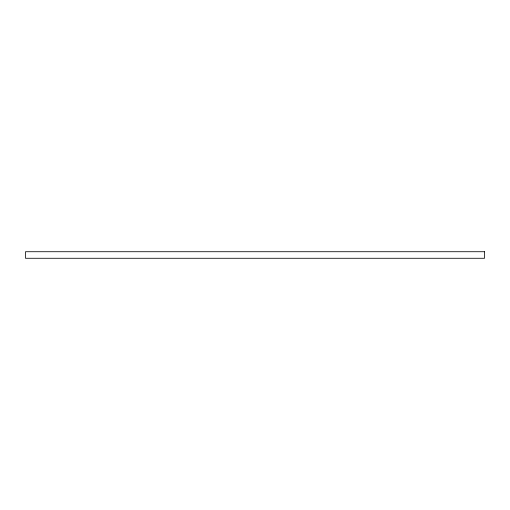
<?xml version="1.0" encoding="UTF-8"?>
<svg xmlns="http://www.w3.org/2000/svg" width="510" height="510" viewBox="0 0 510 510"><rect width="100%" height="100%" fill="white"/><g stroke="black" fill="none" stroke-linecap="round" stroke-linejoin="round"><path stroke-width="0.76" d="M484.5 251.723L25.5 251.723L25.5 258.277L484.5 258.277L484.5 251.723"/></g></svg>
